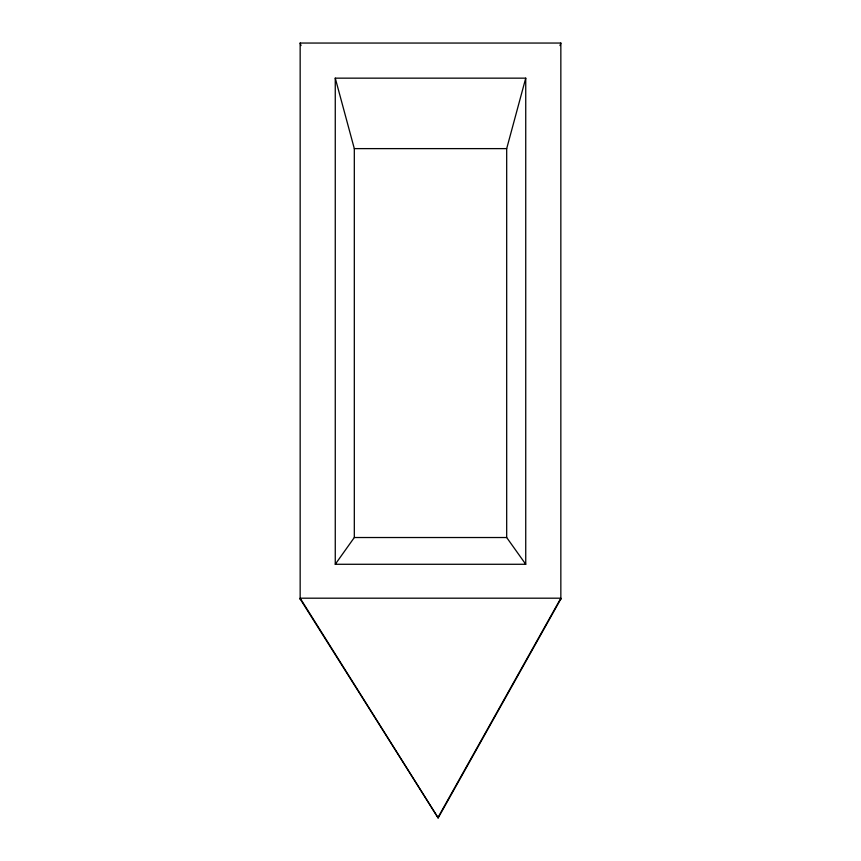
<?xml version="1.0" encoding="UTF-8"?>
<svg xmlns="http://www.w3.org/2000/svg" width="861" height="861" viewBox="0 0 861 861"><rect width="100%" height="100%" fill="white"/><g stroke="black" fill="none" stroke-linecap="round" stroke-linejoin="round"><path stroke-width="1.29" d="M525.737 564.278L506.688 537.522L506.688 148.619L525.737 78.157L335.263 78.157L335.263 564.278L525.737 564.278L525.737 78.157M559.984 45.59L560.845 43.05L300.155 43.05L300.155 599.385M438.163 817.197L560.845 598.191L300.155 598.191L438.163 817.95L300.155 598.933M438.163 817.95L560.845 598.933M335.263 564.278L354.312 537.522L354.312 148.619L335.263 78.157M354.312 148.619L506.688 148.619M354.312 537.522L506.688 537.522M300.155 43.05L301.016 45.59M560.845 43.05L560.845 599.385"/></g></svg>
